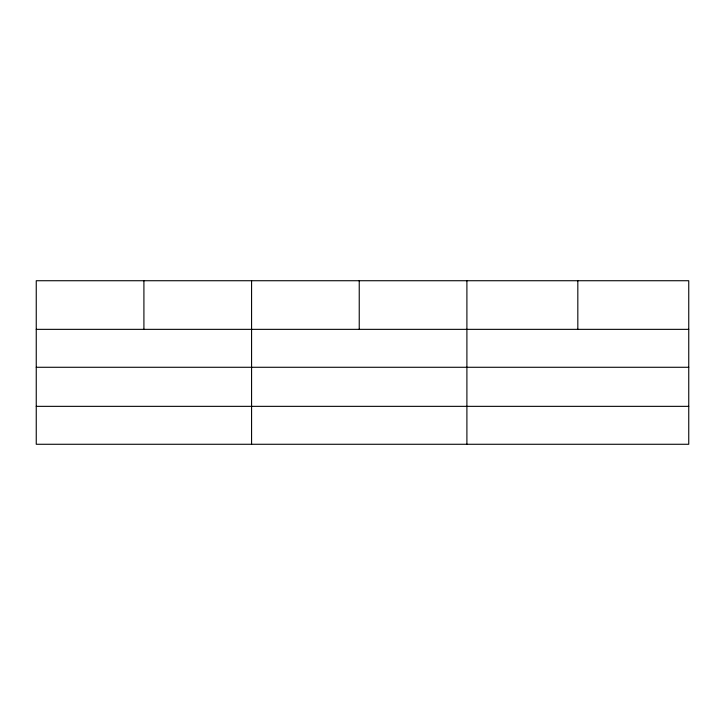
<?xml version="1.0" encoding="UTF-8"?>
<svg xmlns="http://www.w3.org/2000/svg" width="725" height="725" viewBox="0 0 725 725"><rect width="100%" height="100%" fill="white"/><g stroke="black" fill="none" stroke-linecap="round" stroke-linejoin="round"><path stroke-width="1.09" d="M688.75 367.276L688.75 280.729L36.25 280.729L36.25 444.271L688.75 444.271L688.75 367.276L36.25 367.276M36.25 329.349L688.75 329.349M36.25 406.344L688.75 406.344M577.825 280.729L577.825 329.349M466.9 280.729L466.9 444.271M359.237 280.729L359.237 329.349M251.575 280.729L251.575 444.271M143.913 280.729L143.913 329.349"/></g></svg>
